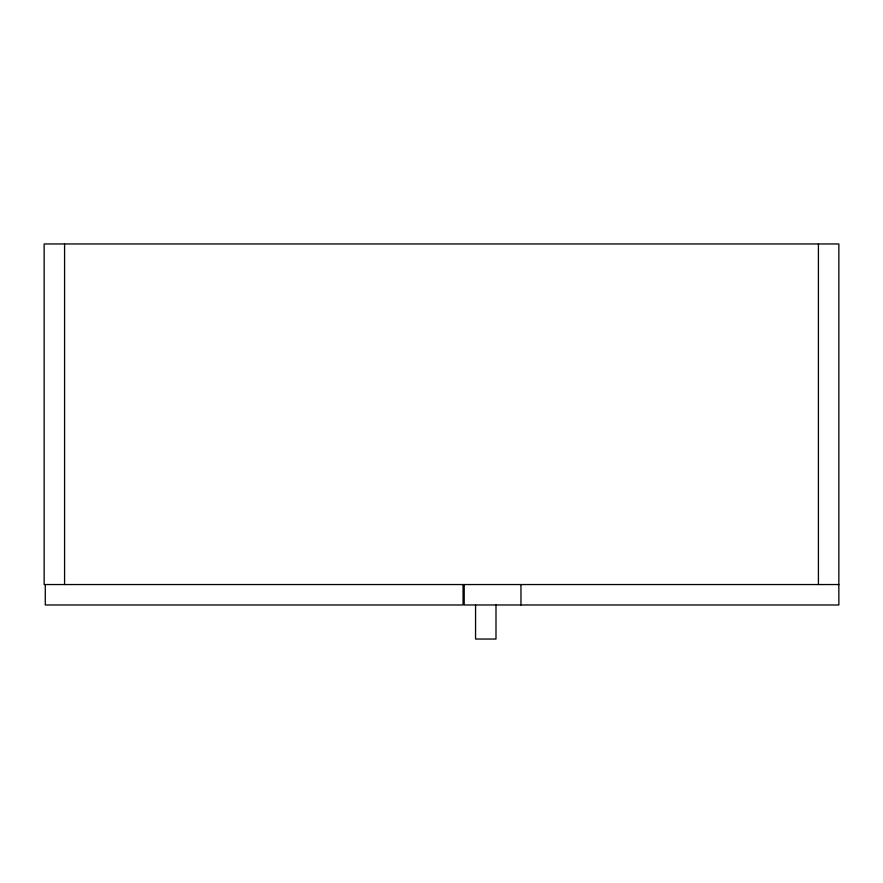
<?xml version="1.0" encoding="UTF-8"?>
<svg xmlns="http://www.w3.org/2000/svg" width="883" height="883" viewBox="0 0 883 883"><rect width="100%" height="100%" fill="white"/><g stroke="black" fill="none" stroke-linecap="round" stroke-linejoin="round"><path stroke-width="1.32" d="M838.85 584.546L44.15 584.546L44.15 243.962L838.85 243.962L838.85 604.976L464.204 604.976L464.204 584.546M818.42 243.962L818.42 584.546M520.97 584.546L520.97 604.976M495.992 604.976L495.992 639.038L475.562 639.038L475.562 604.976M463.067 584.546L463.067 604.976L45.287 604.976L45.287 584.546M64.58 243.962L64.58 584.546"/></g></svg>
